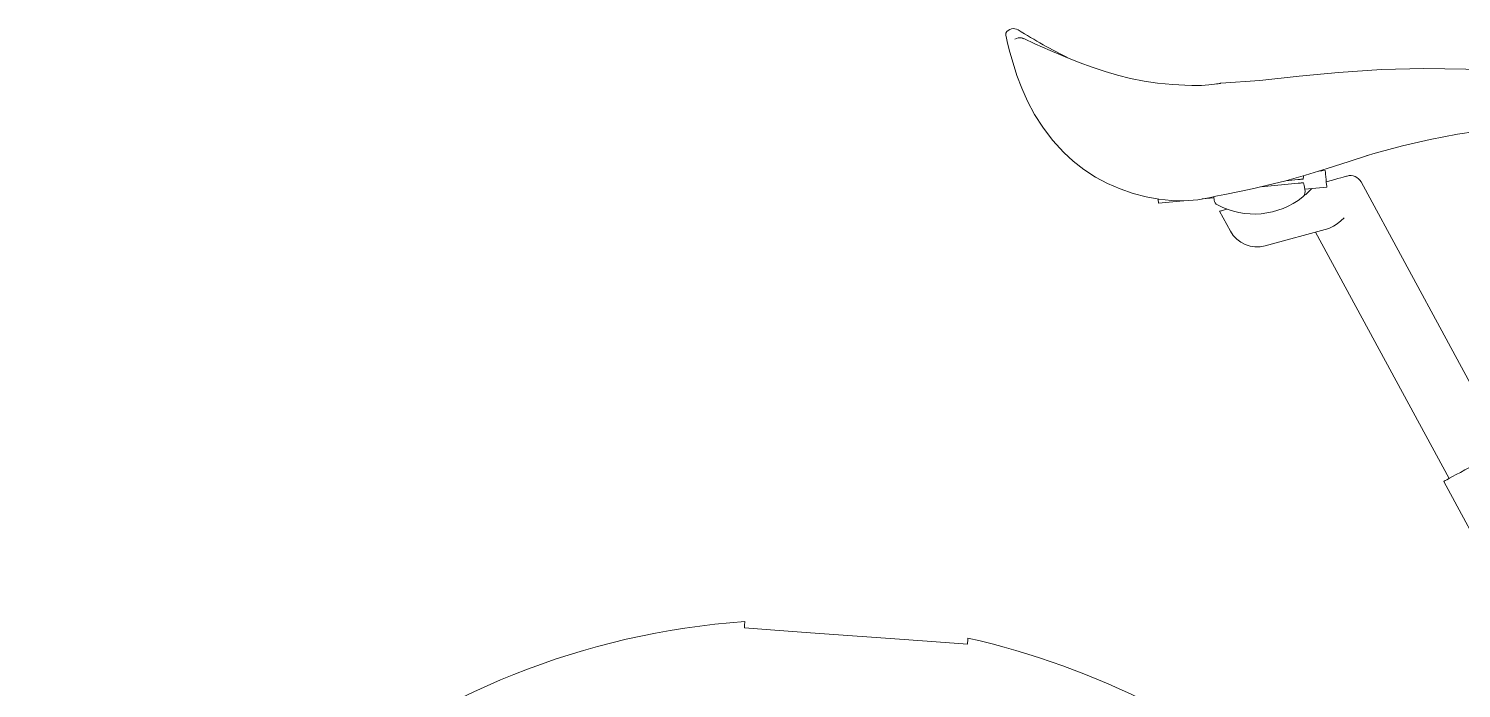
# Model space of a CAD drawing. Header units: inches. Extents: x -32 to 121, y -2 to 108.
# Drawn here: x -31.89 to -8.34, y 91.04 to 101.89 of the extents above; entities that cross this region are included whole.
import ezdxf

# ---------------------------------------------------------------- set-up
doc = ezdxf.new("R2010")
doc.units = ezdxf.units.IN
doc.layers.add('ZANO_R', color=7, linetype='Continuous', lineweight=0)

msp = doc.modelspace()

# ---------------------------------------------------------------- linework, layer by layer
at = {"layer": 'ZANO_R', "color": 253}
for p, q in [((-12.31115, 100.98436), (-12.2902, 100.98775)), ((-12.29966, 100.98702), (-12.30673, 100.98608)), ((-11.0243, 99.40408), (-11.22007, 99.38553)), ((-10.57386, 99.5547), (-10.67795, 99.54484)), ((-11.62828, 99.28661), (-11.01865, 99.34436)), ((-10.91195, 99.27809), (-10.90522, 99.20709)), ((-10.90899, 99.2468), (-10.54793, 99.28101)), ((-10.55617, 99.368), (-10.53344, 99.37427)), ((-7.61487, 94.98766), (-9.98298, 99.36526)), ((-13.31474, 99.0189), (-12.9045, 99.05776)), ((-12.59677, 99.08691), (-12.40185, 99.10538)), ((-12.39809, 99.06567), (-12.40357, 99.12349)), ((-12.13192, 98.55773), (-12.30887, 98.88484)), ((-12.20996, 98.9121), (-12.19034, 98.91751)), ((-10.51667, 98.60114), (-11.55943, 98.31369)), ((-10.73108, 98.54203), (-8.53812, 94.48822)), ((-8.62605, 94.44065), (-3.81264, 85.54279))]:
    msp.add_line(p, q, dxfattribs=at)
at = {"layer": 'ZANO_R', "color": 253, "flags": 128}
for points in [[(-12.43609, 99.11714), (-12.45822, 99.11191), (-12.66975, 99.07375), (-12.89834, 99.05762), (-13.0985, 99.06234), (-13.3066, 99.08373), (-13.51918, 99.122), (-13.73235, 99.1772), (-13.94511, 99.25017), (-14.15285, 99.34018), (-14.3518, 99.44655), (-14.54089, 99.56936), (-14.71533, 99.70548), (-14.87268, 99.85064), (-15.05776, 100.05446), (-15.21592, 100.26402), (-15.35108, 100.4772), (-15.46602, 100.69261), (-15.56231, 100.9077), (-15.64123, 101.11836), (-15.70541, 101.31857), (-15.75686, 101.50006), (-15.79484, 101.64835), (-15.81313, 101.72949), (-15.82281, 101.7815), (-15.8261, 101.80703), (-15.82601, 101.81349)], [(-12.31126, 100.98504), (-12.31182, 100.98494), (-12.31879, 100.98361), (-12.33292, 100.98098), (-12.35915, 100.97626), (-12.3919, 100.97107), (-12.43532, 100.96525), (-12.48756, 100.95971), (-12.54544, 100.95541), (-12.60586, 100.95278), (-12.68042, 100.95145), (-12.76862, 100.95202), (-12.88155, 100.95534), (-13.0775, 100.96648), (-13.33282, 100.99164), (-13.54952, 101.02322), (-13.77613, 101.06729), (-13.98911, 101.12007), (-14.19345, 101.18062), (-14.40276, 101.25093), (-14.62098, 101.3318), (-14.85035, 101.42343), (-15.09343, 101.52566), (-15.34999, 101.63841), (-15.53066, 101.72352)], [(-12.29014, 100.98775), (-11.65017, 101.03497), (-11.00405, 101.1029), (-10.35654, 101.16704), (-9.64916, 101.21237), (-8.94961, 101.22927), (-8.262, 101.21836), (-7.59035, 101.18019), (-7.25894, 101.14922), (-6.92299, 101.10506), (-6.57537, 101.0428), (-6.20907, 100.95747), (-6.02141, 100.90322), (-5.84165, 100.83681), (-5.67988, 100.75435), (-5.54618, 100.65197), (-5.46705, 100.55441), (-5.41655, 100.44015), (-5.39349, 100.31036), (-5.38922, 100.16995)], [(-5.88734, 99.77708), (-5.9501, 99.76225), (-6.03599, 99.7651), (-6.12716, 99.78631), (-6.22069, 99.82064), (-6.31554, 99.86356), (-6.50909, 99.96226), (-6.70491, 100.06387), (-6.89832, 100.15158), (-7.0921, 100.21198), (-7.29651, 100.24213), (-7.50972, 100.24891), (-7.80014, 100.23197), (-8.09773, 100.19648), (-8.39801, 100.15011), (-8.84968, 100.06374), (-9.30169, 99.95914), (-9.75088, 99.8381), (-9.8977, 99.79467)], [(-9.86015, 99.8069), (-10.18214, 99.70346), (-10.53942, 99.58785), (-10.8972, 99.47676), (-11.24293, 99.37908), (-11.49993, 99.31574), (-11.74546, 99.26001), (-11.98542, 99.2068), (-12.22615, 99.15695), (-12.34194, 99.13588)], [(-10.93629, 99.41242), (-10.94338, 99.41174), (-10.95196, 99.41093), (-10.96187, 99.40999), (-10.97292, 99.40895), (-10.98492, 99.40781), (-10.99764, 99.40661), (-11.01085, 99.40535), (-11.0243, 99.40408)], [(-10.93267, 99.46674), (-10.93297, 99.45743), (-10.93607, 99.41896), (-10.93629, 99.41242)], [(-10.57386, 99.5547), (-10.57315, 99.54729), (-10.57112, 99.52585), (-10.56798, 99.4927), (-10.56407, 99.45145), (-10.55982, 99.40656), (-10.55568, 99.36288), (-10.55211, 99.32517), (-10.54949, 99.2975), (-10.5481, 99.28287), (-10.54793, 99.28101)], [(-10.53344, 99.37427), (-10.47437, 99.39055), (-10.41731, 99.40627), (-10.36421, 99.42091), (-10.31687, 99.43397), (-10.27691, 99.44498), (-10.24568, 99.45359), (-10.22425, 99.45949), (-10.21335, 99.4625), (-10.21198, 99.46288)], [(-11.01865, 99.34436), (-11.00519, 99.34564), (-10.99198, 99.34689), (-10.97926, 99.34809), (-10.96726, 99.34923), (-10.95621, 99.35028), (-10.9463, 99.35122), (-10.93772, 99.35203), (-10.93063, 99.3527)], [(-10.93063, 99.3527), (-10.91844, 99.30743), (-10.91195, 99.27809)], [(-13.32101, 99.08511), (-13.31892, 99.06306), (-13.3163, 99.03539), (-13.31491, 99.02076), (-13.31474, 99.0189)], [(-12.43727, 99.11653), (-12.3738, 99.12963), (-12.34183, 99.13532)], [(-12.30887, 98.88484), (-12.30697, 98.88536), (-12.30134, 98.88691), (-12.2922, 98.88943), (-12.2799, 98.89282), (-12.26491, 98.89696), (-12.24781, 98.90167), (-12.22925, 98.90679), (-12.20996, 98.9121)], [(-10.26062, 98.77543), (-10.26133, 98.77482), (-10.31931, 98.7255), (-10.37804, 98.6785), (-10.43729, 98.63766), (-10.51667, 98.60114)], [(-7.52694, 95.03523), (-7.53308, 95.03191), (-7.55136, 95.02202), (-7.58136, 95.00579), (-7.62243, 94.98357), (-7.67364, 94.95587), (-7.73385, 94.9233), (-7.80172, 94.88658), (-7.87572, 94.84655), (-7.95421, 94.80409), (-8.03543, 94.76016), (-8.11756, 94.71572), (-8.19878, 94.67179), (-8.27727, 94.62933), (-8.35127, 94.5893), (-8.41914, 94.55258), (-8.47935, 94.52001), (-8.53056, 94.49231), (-8.57163, 94.47009), (-8.60164, 94.45386), (-8.61991, 94.44397), (-8.62605, 94.44065)], [(-20.12308, 92.03395), (-20.11912, 92.08773), (-20.11651, 92.12317), (-20.11547, 92.13722), (-20.11556, 92.13597)], [(-16.45445, 91.76379), (-16.82235, 91.79088), (-17.19514, 91.81833), (-17.57469, 91.84628), (-17.95513, 91.8743), (-18.49647, 91.91416), (-19.0374, 91.954), (-19.40211, 91.98086), (-19.7651, 92.00759), (-20.12308, 92.03395)], [(-16.44712, 91.86333), (-16.44762, 91.85653), (-16.4497, 91.82839), (-16.45332, 91.77924), (-16.45445, 91.76379)]]:
    msp.add_lwpolyline(points, dxfattribs=at)
at = {"layer": 'ZANO_R', "color": 253}
for centre, radius, start, end in [((-15.69742, 101.73634), 0.14995, 59.08562, 149.014554), ((-10.33718, 110.30611), 9.95814, 237.958021, 243.426285), ((-15.59563, 101.58585), 0.14996, 79.281925, 122.32041), ((-15.59563, 101.58585), 0.14996, 64.800354, 79.281925), ((-12.28584, 100.87521), 0.11262, 92.272725, 97.077209), ((-10.15884, 99.27013), 0.19994, 28.509289, 105.41172), ((-11.00475, 99.19766), 0.09997, 308.677478, 5.41172), ((-11.50977, 99.88309), 0.94927, 307.619908, 318.776528), ((-12.29857, 99.0751), 0.09997, 185.41172, 242.145962), ((-11.74508, 100.12249), 1.28462, 242.145962, 308.677478), ((-11.69227, 98.79556), 0.49985, 208.41172, 285.41172), ((-19.21199, 79.4925), 12.67732, 94.087833, 13.665694), ((-19.21199, 79.4925), 12.67732, 19.4699, 77.401357)]:
    msp.add_arc(centre, radius, start, end, dxfattribs=at)

doc.saveas('drawing.dxf')
